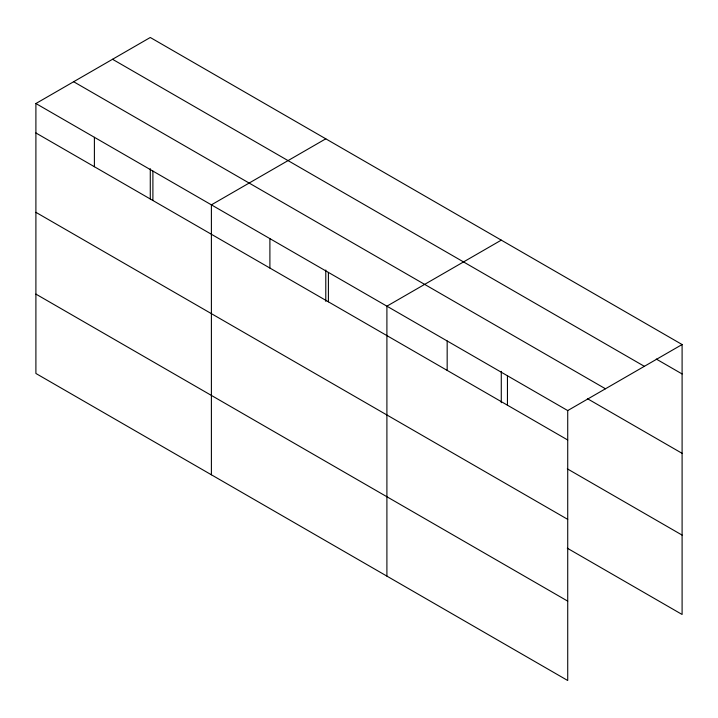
<?xml version="1.0" encoding="UTF-8"?>
<svg xmlns="http://www.w3.org/2000/svg" width="718" height="718" viewBox="0 0 718 718"><rect width="100%" height="100%" fill="white"/><g stroke="black" fill="none" stroke-linecap="round" stroke-linejoin="round"><path stroke-width="1.08" d="M567.723 519.365L567.723 410.57L35.9 103.527L35.9 373.468L567.723 680.511L567.723 519.365L35.9 212.331M567.292 548.193L682.1 614.473L682.1 344.532L150.277 37.489L35.9 103.527M325.784 138.816L211.397 204.845L211.397 474.795M501.281 240.135L386.903 306.173L386.903 576.114M567.723 410.57L682.1 344.532M656.27 359.054L682.1 373.961M112.538 59.28L644.351 366.324M73.649 81.735L605.462 388.779M587.387 398.652L682.1 453.336M35.9 132.956L567.723 439.999M567.292 468.827L682.1 535.107M35.9 294.102L567.723 601.145M507.446 375.765L507.446 405.203M501.281 371.341L501.281 402.708M447.17 340.969L447.17 370.407M328.404 272.4L328.404 301.829M325.784 270.013L325.784 301.38M269.896 238.627L269.896 268.056M152.898 171.072L152.898 200.51M150.277 168.694L150.277 198.94M94.399 137.3L94.399 166.729"/></g></svg>
